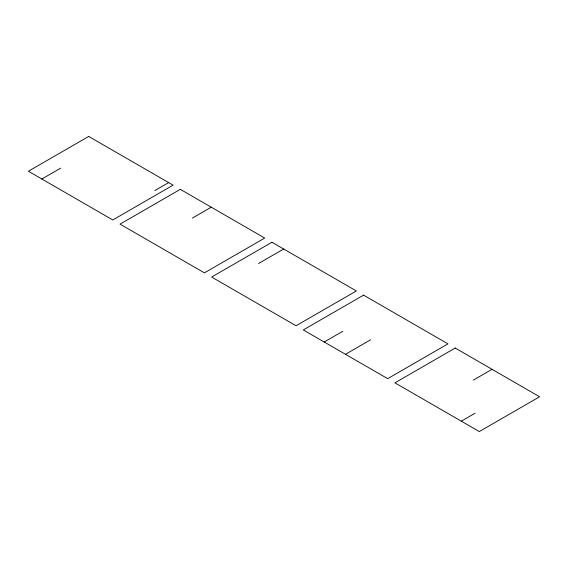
<?xml version="1.0" encoding="UTF-8"?>
<svg xmlns="http://www.w3.org/2000/svg" width="568" height="568" viewBox="0 0 568 568"><rect width="100%" height="100%" fill="white"/><g stroke="black" fill="none" stroke-linecap="round" stroke-linejoin="round"><path stroke-width="0.85" d="M41.862 179.005L60.712 168.128M154.844 190.564L168.646 182.598M192.41 218.076L211.253 207.199M258.539 263.509L283.666 249.004M324.2 342.014L342.852 331.243M345.486 354.304L370.613 339.799M473.407 380.091L492.065 369.321M461.301 421.172L475.104 413.199M88.686 136.434L28.4 171.238L112.798 219.958L173.077 185.154L88.686 136.434M180.312 189.336L120.033 224.14L204.423 272.86L264.709 238.056L180.312 189.336M271.944 242.238L211.658 277.042L296.056 325.762L356.342 290.958L271.944 242.238M363.577 295.14L303.291 329.944L387.688 378.664L447.967 343.86L363.577 295.14M455.202 348.042L394.923 382.846L479.314 431.566L539.6 396.762L455.202 348.042"/></g></svg>
